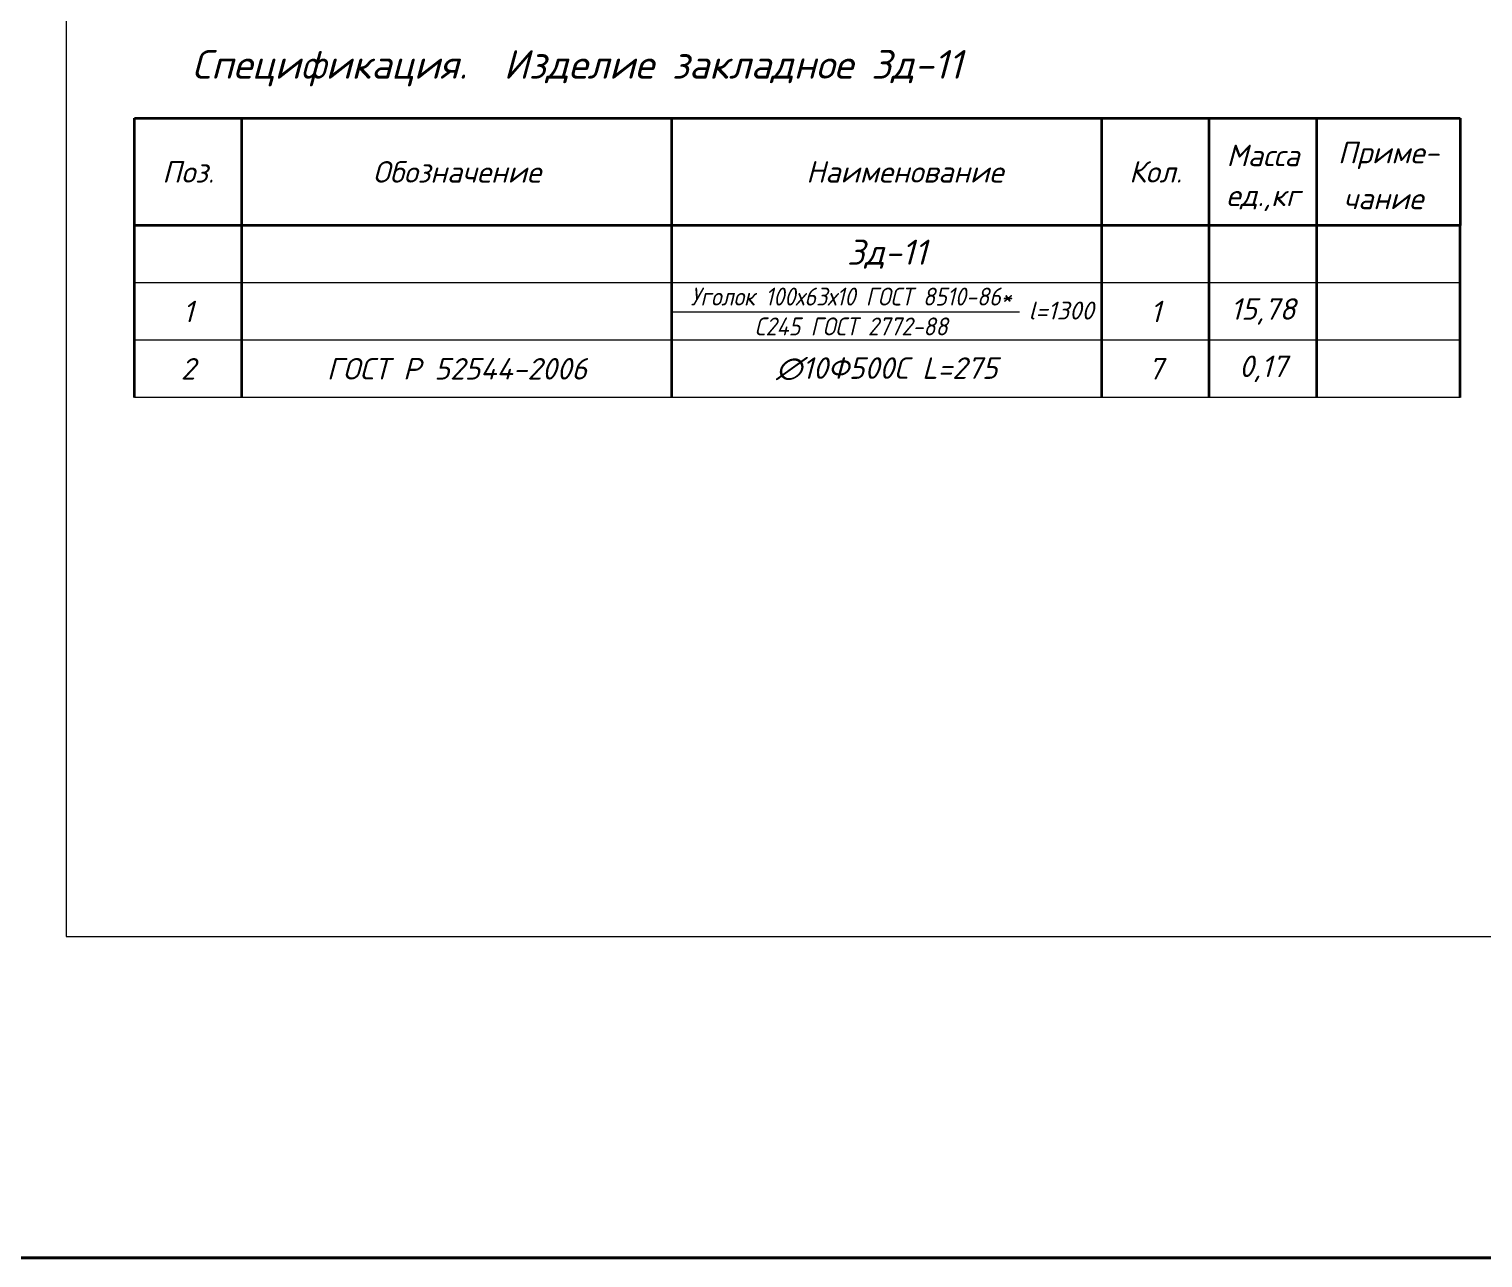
# Model space of a CAD drawing. Header units: millimetres. Extents: x -79646 to 95064, y -231229 to -58107.
# Drawn here: x -46775 to -26487, y -87243 to -70087 of the extents above; entities that cross this region are included whole.
import ezdxf
from ezdxf.enums import TextEntityAlignment as Align

# ---------------------------------------------------------------- set-up
doc = ezdxf.new("R2010")
doc.units = ezdxf.units.MM
doc.layers.get('0').update_dxf_attribs({"lineweight": 5})
doc.layers.add('k_ Рамка', color=7, linetype='Continuous', lineweight=35)
doc.styles.add('STEP PR', font='isocpeui.ttf')

# ---------------------------------------------------------------- blocks, each defined once
blk = doc.blocks.new('*U43')
for p, q in [((-18500, -1500), (0, -1500)), ((-18500, -3000), (-18500, -1500)), ((-17000, -3000), (-17000, -1500)), ((-11000, -3000), (-11000, -1500)), ((-5000, -3000), (-5000, -1500)), ((-3500, -3000), (-3500, -1500)), ((-2000, -3000), (-2000, -1500)), ((0, -1500), (0, -3000)), ((0, -3000), (-18500, -3000)), ((-18500, -5400), (-18500, -3000)), ((-17000, -5400), (-17000, -3000)), ((-11000, -5400), (-11000, -3000)), ((-5000, -5400), (-5000, -3000)), ((-3500, -5400), (-3500, -3000)), ((-2000, -5400), (-2000, -3000)), ((0, -5400), (0, -3000))]:
    blk.add_line(p, q)
at = {"color": 8, "lineweight": 20}
for p, q in [((0, -3800), (-18500, -3800)), ((0, -4600), (-18500, -4600)), ((0, -5400), (-18500, -5400))]:
    blk.add_line(p, q, dxfattribs=at)
at = {"style": 'STEP PR'}
for s, p in [('Масса', (-2750, -2021)), ('Приме-', (-1000, -2021)), ('Поз.', (-17750, -2250)), ('Обозначение', (-14000, -2250)), ('Наименование', (-7750, -2250)), ('Кол.', (-4250, -2250)), ('ед.,кг', (-2750, -2613)), ('чание', (-1073, -2622))]:
    blk.add_text(s, height=300, dxfattribs=at).set_placement(p, align=Align.MIDDLE)
at = {"style": 'STEP PR', "flags": 8}
blk.add_attdef('СПЕЦИФИКАЦИЯ', (-18463, -950), '', height=400, dxfattribs=at)

msp = doc.modelspace()

# ---------------------------------------------------------------- linework, layer by layer
at = {"color": 3, "lineweight": 40}
msp.add_lwpolyline([(-47292.40844, -58106.5689), (-14939.0104, -58106.5689), (-14939.0104, -87242.66562), (-47292.40844, -87242.66562)], close=True, dxfattribs=at)
msp.add_lwpolyline([(-46257.78418, -82756.7904), (-20257.78418, -82756.7904), (-20257.78418, -64756.7904), (-46257.78418, -64756.7904)], close=True)
msp.add_lwpolyline([(-37793.28174, -74035.50399), (-32951.95046, -74035.50399)])

# ---------------------------------------------------------------- block references
at = {"layer": 'k_ Рамка'}
ref = msp.add_blockref('*U43', (-26805.15099, -69830.44403), dxfattribs=at)
ref.add_attrib('СПЕЦИФИКАЦИЯ', '   Спецификация.  Изделие закладное Зд-11', (-45267.75671, -70780.17923), dxfattribs={"layer": '0', "height": 400, "style": 'STEP PR'})

# ---------------------------------------------------------------- texts
at = {"attachment_point": 5, "style": 'STEP PR'}
for s, insert, char_height, width in [('{\\W0.9;Уголок 100х63х10 ГОСТ 8510-86*\\PС245 ГОСТ 2772-88}', (-35302.20261, -74030.44403), 250, 5598.1012193), ('15,78', (-29555.15099, -74030.18268), 300, 1535.1078645), ('1', (-44555.15099, -74030.18268), 300, 1535.1078645), ('l=1300', (-32372.97025, -74017.3601), 250, 1159.3428744), ('1', (-31055.15099, -74030.18268), 300, 1535.1078645), ('0,17', (-29555.15099, -74830.18268), 300, 1535.1078645), ('2', (-44555.15099, -74830.18268), 300, 1535.1078645), ('ГОСТ Р 52544-2006', (-40805.15099, -74830.18268), 300, 6000), ('∅10Ф500С L=275', (-34805.15099, -74830.18268), 300, 6000), ('7', (-31055.15099, -74830.18268), 300, 1535.1078645)]:
    msp.add_mtext(s, dxfattribs=dict(at, insert=insert, char_height=char_height, width=width))
at = {"layer": 'k_ Рамка', "insert": (-34805.15099, -73230.44403), "char_height": 350, "width": 6000, "attachment_point": 5, "line_spacing_factor": 0.96, "style": 'STEP PR'}
msp.add_mtext('{\\fISOCPEUR|b1|i1|c204|p34;Зд-11}', dxfattribs=at)

doc.saveas('drawing.dxf')
